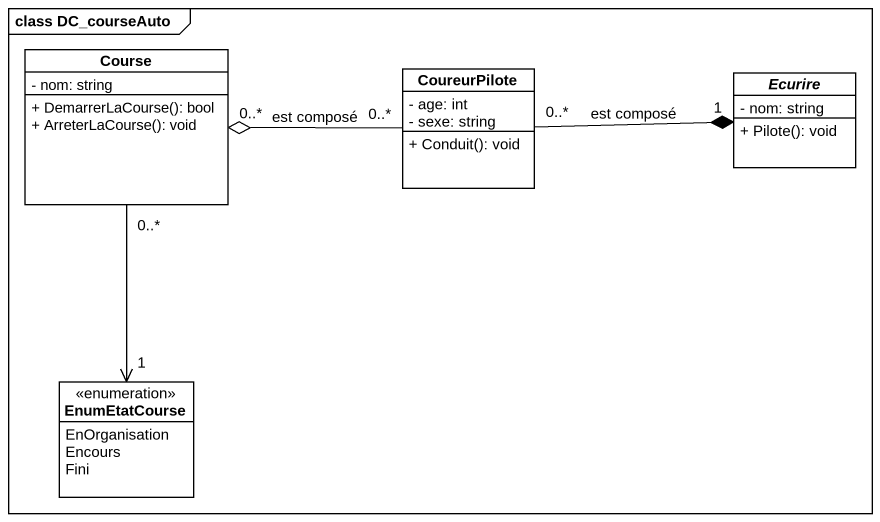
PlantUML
@startuml
mainframe class DC_courseAuto
hide circle
hide empty members
skinparam classAttributeIconSize 0
class Course {
  - nom: string
  + DemarrerLaCourse(): bool
  + ArreterLaCourse(): void
}
class CoureurPilote {
  - age: int
  - sexe: string
  + Conduit(): void
}
abstract class Ecurire {
  - nom: string
  + Pilote(): void
}
enum EnumEtatCourse {
  EnOrganisation
  Encours
  Fini
}
Course "0..*" --> "1" EnumEtatCourse
CoureurPilote "0..*" -left-o "0..*" Course : est composé
CoureurPilote "0..*" -right-* "1" Ecurire : est composé
@enduml
